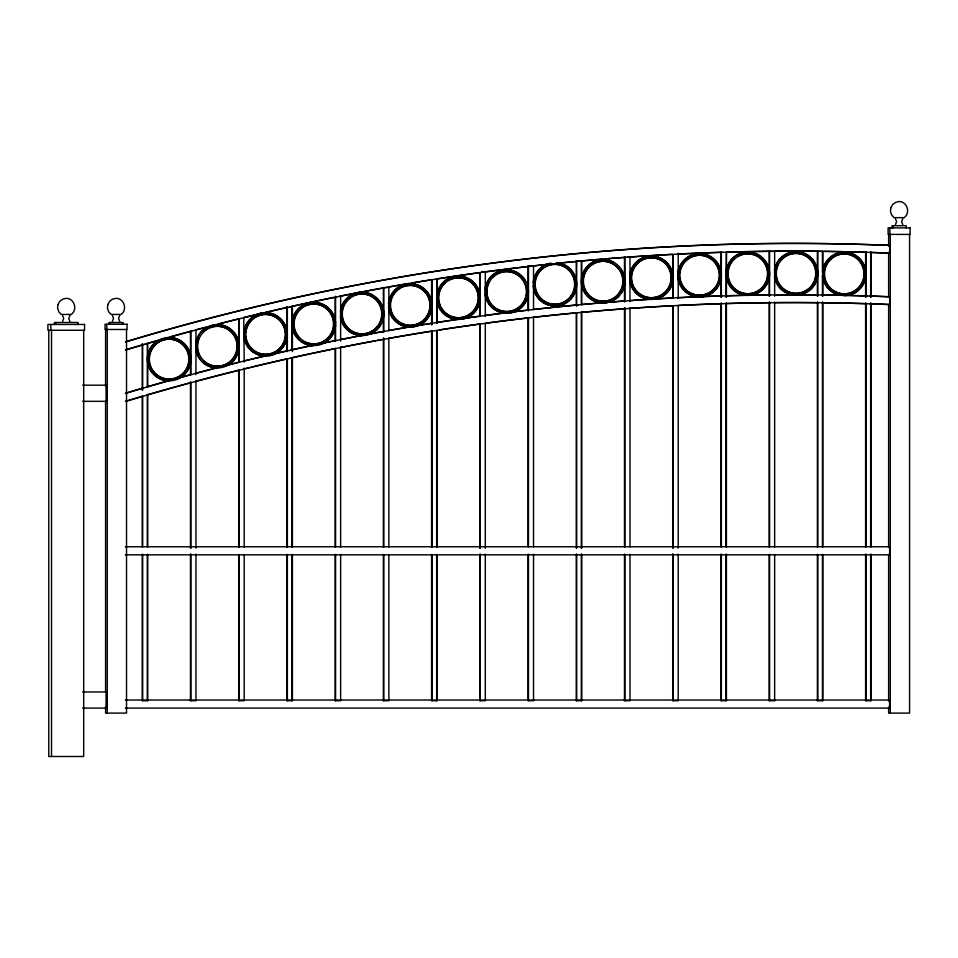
<?xml version="1.0" encoding="UTF-8"?>
<svg xmlns="http://www.w3.org/2000/svg" width="958" height="958" viewBox="0 0 958 958"><rect width="100%" height="100%" fill="white"/><g stroke="black" fill="none" stroke-linecap="round" stroke-linejoin="round"><path stroke-width="1.44" d="M126.049 349.921A2327.533 2319.031 -90 0 1 889.599 253.128L889.802 245.368L889.12 245.368A2334.933 2326.407 90 0 0 126.049 341.623M126.049 401.33A2327.533 2319.031 -90 0 1 889.599 304.524L889.802 296.776L889.12 296.776A2334.933 2326.407 90 0 0 870.056 296.07M62.533 321.517L63.719 318.475L62.533 315.433M69.922 315.433L68.736 318.475L69.922 321.517M112.361 321.517L113.547 318.475L112.361 315.433M119.75 315.433L118.564 318.475L119.75 321.517M895.407 224.711L896.592 221.669L895.407 218.628M902.795 218.628L901.622 221.669L902.795 224.711M889.599 253.128L888.904 253.128A2327.533 2319.031 -90 0 0 869.888 252.421M627.454 256.876L629.981 256.876L629.981 301.71M481.515 271.617L485.311 271.617L485.311 316.475M385.068 287.448L388.864 287.448L388.864 330.714M889.599 304.524L888.904 304.524A2327.533 2319.031 -90 0 0 869.888 303.818M289.879 306.788L292.418 306.788L292.418 351.55M243.751 317.337L244.194 362.088M145.209 343.718L147.736 343.718L147.736 387.044M82.639 385.188L106.757 385.188L106.757 401.33L82.639 401.33M125.247 546.755L889.599 546.755L889.599 554.826L125.247 554.826M82.639 691.963L106.757 691.963L106.757 708.094L82.639 708.094M125.247 700.023L889.599 700.023L889.599 708.094L125.247 708.094M909.573 234.411L909.573 713.099L888.629 713.099L888.629 707.112M906.172 227.884L906.172 225.705L892.042 225.705L892.042 227.884M893.155 225.705L893.155 227.884M890.281 234.411L890.281 713.099M889.85 227.884L889.85 234.411M888.629 234.411L888.629 246.374M888.629 252.361L888.629 297.231M888.629 304.716L888.629 547.054M888.629 554.526L888.629 701.124M871.097 252.265L871.097 297.112M871.097 303.099L871.097 546.755M871.097 554.239L871.097 700.729L865.601 700.729L865.601 554.239M870.666 252.265L870.666 297.112M870.666 303.099L870.666 546.755M870.666 554.239L870.666 700.729M866.044 252.265L866.044 297.112M866.044 303.099L866.044 546.755M866.044 554.239L866.044 700.729M865.601 252.265L865.601 297.112M865.601 303.099L865.601 546.755M822.874 296.154L822.874 251.367L817.378 251.367L817.378 296.154M822.874 302.129L822.874 546.958M822.874 554.431L822.874 700.729L817.378 700.729L817.378 554.431M822.443 251.367L822.443 272.264M822.443 275.257L822.443 296.154M822.443 302.129L822.443 546.958M822.443 554.431L822.443 700.729M817.809 251.367L817.809 296.154M817.809 302.129L817.809 546.958M817.809 554.431L817.809 700.729M817.378 302.129L817.378 546.958M774.651 296.178L774.651 251.391L769.154 251.391L769.154 272.3M774.651 302.153L774.651 546.97M774.651 554.442L774.651 700.729L769.154 700.729L769.154 554.442M769.585 251.391L769.585 296.178M769.585 302.153L769.585 546.97M769.585 554.442L769.585 700.729M769.154 276.766L769.154 296.178M769.154 302.153L769.154 546.97M726.427 297.16L726.427 252.325L725.996 297.16M726.427 303.147L726.427 546.779M726.427 554.251L726.427 700.729L720.931 700.729L720.931 554.251M725.996 303.147L725.996 546.779M725.996 554.251L725.996 700.729M721.362 252.325L721.362 297.16M721.362 303.147L721.362 546.779M721.362 554.251L721.362 700.729M720.931 252.325L720.931 297.16M720.931 303.147L720.931 546.779M678.204 253.247L678.204 298.142M678.204 305.626L678.204 548.072M678.204 554.059L678.204 700.729L672.708 700.729L672.708 554.059M673.139 254.744L673.139 298.142M673.139 305.626L673.139 548.072M673.139 554.059L673.139 700.729M672.708 254.744L672.708 298.142M672.708 305.626L672.708 548.072M629.981 307.686L629.981 546.802M629.981 554.275L629.981 700.729L624.484 700.729L624.484 554.275M624.915 256.876L624.915 301.71M624.915 307.686L624.915 546.802M624.915 554.275L624.915 700.729M624.484 256.876L624.484 279.293M624.484 283.772L624.484 301.71M624.484 307.686L624.484 546.802M581.757 304.428L581.757 261.067L576.261 261.067L576.261 283.496M581.757 311.913L581.757 548.192M581.757 554.179L581.757 700.729L576.261 700.729L576.261 554.179M581.326 261.067L581.326 304.428M581.326 311.913L581.326 548.192M581.326 554.179L581.326 700.729M576.692 261.067L576.692 305.925M576.692 313.41L576.692 548.192M576.692 554.179L576.692 700.729M576.261 286.49L576.261 305.925M576.261 313.41L576.261 548.192M533.534 309.242L533.534 265.905L528.038 265.905L528.038 310.727M533.534 316.715L533.534 546.826M533.534 554.299L533.534 700.729L528.038 700.729L528.038 554.299M528.469 265.905L528.469 310.727M528.469 318.2L528.469 546.826M528.469 554.299L528.469 700.729M528.038 318.2L528.038 546.826M485.311 323.948L485.311 548.227M485.311 554.203L485.311 700.729L479.814 700.729L479.814 554.203M480.245 273.114L480.245 316.475M480.245 323.948L480.245 548.227M480.245 554.203L480.245 700.729M479.814 273.114L479.814 295.543M479.814 300.022L479.814 316.475M479.814 323.948L479.814 548.227M437.087 323.265L437.087 278.503L436.656 323.265M437.087 330.726L437.087 547.054M437.087 554.514L437.087 700.729L431.591 700.729L431.591 554.514M436.656 330.726L436.656 547.054M436.656 554.514L436.656 700.729M432.022 279.999L432.022 324.75M432.022 330.726L432.022 547.054M432.022 554.514L432.022 700.729M431.591 279.999L431.591 324.75M431.591 330.726L431.591 547.054M388.864 338.174L388.864 547.054M388.864 554.514L388.864 700.729L383.368 700.729L383.368 554.514M383.799 287.448L383.799 332.198M383.799 338.174L383.799 547.054M383.799 554.514L383.799 700.729M383.368 287.448L383.368 332.198M383.368 338.174L383.368 547.054M340.641 296.238L340.641 341.012M340.641 346.988L340.641 546.994M340.641 554.454L340.641 700.729L335.144 700.729L335.144 554.454M335.575 296.238L335.575 341.012M335.575 348.473L335.575 546.994M335.575 554.454L335.575 700.729M335.144 297.722L335.144 321.613M335.144 326.091L335.144 341.012M335.144 348.473L335.144 546.994M292.418 357.526L292.418 547.03M292.418 554.49L292.418 700.729L286.909 700.729L286.909 554.49M291.974 306.788L291.974 350.065M291.974 357.526L291.974 547.03M291.974 554.49L291.974 700.729M287.352 306.788L287.352 351.55M287.352 359.011L287.352 547.03M287.352 554.49L287.352 700.729M286.909 306.788L286.909 351.55M286.909 359.011L286.909 547.03M244.194 368.064L244.194 547.078M244.194 554.538L244.194 700.729L238.686 700.729L238.686 554.538M239.129 318.834L239.129 362.088M239.129 369.549L239.129 547.078M239.129 554.538L239.129 700.729M238.686 318.834L238.686 362.088M238.686 369.549L238.686 547.078M195.959 329.648L195.959 374.542M195.959 380.53L195.959 548.108M195.959 554.095L195.959 700.729L190.462 700.729L190.462 554.095M190.905 331.145L190.905 374.542M190.905 382.026L190.905 548.108M190.905 554.095L190.905 700.729M190.462 331.145L190.462 356.58M190.462 361.07L190.462 374.542M190.462 382.026L190.462 548.108M147.736 394.504L147.736 546.874M147.736 554.347L147.736 700.729L142.239 700.729L142.239 554.347M147.304 343.718L147.304 387.044M147.304 394.504L147.304 546.874M147.304 554.347L147.304 700.729M142.682 343.718L142.682 390.026M142.682 396.001L142.682 546.874M142.682 554.347L142.682 700.729M142.239 343.718L142.239 390.026M142.239 396.001L142.239 546.874M126.528 329.48L126.528 713.099L105.584 713.099L105.584 707.124M123.127 324.247L123.127 322.511L108.984 322.511L108.984 324.247M110.11 322.511L110.11 324.247M107.236 329.48L107.236 713.099M106.793 324.247L106.793 329.48M106.063 385.188L106.063 401.33M106.063 691.963L106.063 708.094M105.584 329.48L105.584 386.206M105.584 401.127L105.584 692.203M83.681 330.259L83.681 756.497L48.774 756.497L48.774 330.259M78.005 324.451L78.005 322.511L54.45 322.511L54.45 324.451M56.306 322.511L56.306 324.451M51.528 330.259L51.528 756.497M50.798 324.451L50.798 330.259M125.33 342.054A2334.933 2326.407 -90 0 1 889.802 245.38M824.503 251.367A2327.533 2319.031 -90 0 1 866.954 252.325M125.354 349.921A2327.533 2319.031 -90 0 1 142.203 344.904M146.418 343.671A2327.533 2319.031 -90 0 1 157.675 340.413M170.368 336.821A2327.533 2319.031 -90 0 1 191.552 331.001M195.791 329.863A2327.533 2319.031 -90 0 1 205.695 327.229M209.946 326.115A2327.533 2319.031 -90 0 1 215.622 324.642M218.46 323.912A2327.533 2319.031 -90 0 1 238.338 318.894M244.027 317.493A2327.533 2319.031 -90 0 1 262.54 313.038M265.39 312.368A2327.533 2319.031 -90 0 1 286.801 307.446M291.088 306.488A2327.533 2319.031 -90 0 1 334.067 297.339M339.815 296.178A2327.533 2319.031 -90 0 1 361.37 291.974M364.256 291.424A2327.533 2319.031 -90 0 1 382.972 287.963M388.732 286.933A2327.533 2319.031 -90 0 1 408.934 283.424M411.832 282.933A2327.533 2319.031 -90 0 1 432.07 279.64M436.405 278.958A2327.533 2319.031 -90 0 1 479.874 272.575M485.682 271.785A2327.533 2319.031 -90 0 1 501.645 269.689M503.106 269.509A2327.533 2319.031 -90 0 1 527.822 266.516M533.642 265.845A2327.533 2319.031 -90 0 1 548.192 264.24M558.394 263.175A2327.533 2319.031 -90 0 1 577.339 261.318M581.71 260.911A2327.533 2319.031 -90 0 1 602.127 259.115M605.049 258.876A2327.533 2319.031 -90 0 1 625.49 257.295M631.334 256.876A2327.533 2319.031 -90 0 1 672.265 254.361M678.108 254.05A2327.533 2319.031 -90 0 1 722.009 252.277M726.392 252.146A2327.533 2319.031 -90 0 1 770.316 251.283M774.711 251.236A2327.533 2319.031 -90 0 1 817.174 251.283M126.049 393.031A2334.933 2326.407 90 0 1 142.922 388.026M147.149 386.793A2334.933 2326.407 90 0 1 169.734 380.362M181.038 377.224A2334.933 2326.407 90 0 1 190.965 374.53M195.216 373.392A2334.933 2326.407 90 0 1 216.544 367.8M227.932 364.902A2334.933 2326.407 90 0 1 239.344 362.064M243.631 361.01A2334.933 2326.407 90 0 1 266.492 355.55M269.354 354.891A2334.933 2326.407 90 0 1 286.55 350.963M290.849 350.005A2334.933 2326.407 90 0 1 313.829 345.024M321.026 343.515A2334.933 2326.407 90 0 1 335.42 340.557M341.18 339.407A2334.933 2326.407 90 0 1 361.382 335.48M368.591 334.126A2334.933 2326.407 90 0 1 383.044 331.468M388.84 330.438A2334.933 2326.407 90 0 1 410.551 326.69M413.461 326.211A2334.933 2326.407 90 0 1 432.309 323.157M438.117 322.247A2334.933 2326.407 90 0 1 458.463 319.182M461.361 318.751A2334.933 2326.407 90 0 1 480.281 316.092M484.652 315.505A2334.933 2326.407 90 0 1 505.046 312.847M510.877 312.128A2334.933 2326.407 90 0 1 528.385 310.045M532.768 309.542A2334.933 2326.407 90 0 1 578.081 304.86M581.003 304.584A2334.933 2326.407 90 0 1 601.492 302.788M604.426 302.548A2334.933 2326.407 90 0 1 624.927 300.968M630.795 300.537A2334.933 2326.407 90 0 1 673.318 297.938M677.725 297.71A2334.933 2326.407 90 0 1 698.274 296.776M701.208 296.657A2334.933 2326.407 90 0 1 721.769 295.926M726.176 295.794A2334.933 2326.407 90 0 1 745.264 295.315M751.144 295.208A2334.933 2326.407 90 0 1 770.244 294.932M774.651 294.884A2334.933 2326.407 90 0 1 795.212 294.813M798.158 294.813A2334.933 2326.407 90 0 1 817.258 294.932M824.599 295.016A2334.933 2326.407 90 0 1 842.202 295.315M845.136 295.387A2334.933 2326.407 90 0 1 867.134 295.974M125.33 393.451A2334.933 2326.407 -90 0 1 889.802 296.776M824.503 302.764A2327.533 2319.031 -90 0 1 866.954 303.722M125.354 401.33A2327.533 2319.031 -90 0 1 142.203 396.313M146.418 395.067A2327.533 2319.031 -90 0 1 190.127 382.781M195.791 381.26A2327.533 2319.031 -90 0 1 238.338 370.291M244.027 368.902A2327.533 2319.031 -90 0 1 249.727 367.513M251.152 367.165A2327.533 2319.031 -90 0 1 286.801 358.855M291.088 357.897A2327.533 2319.031 -90 0 1 335.504 348.449M339.815 347.586A2327.533 2319.031 -90 0 1 375.764 340.677M377.212 340.413A2327.533 2319.031 -90 0 1 381.535 339.623M388.732 338.33A2327.533 2319.031 -90 0 1 432.07 331.037M439.303 329.911A2327.533 2319.031 -90 0 1 479.874 323.984M485.682 323.193A2327.533 2319.031 -90 0 1 527.822 317.912M533.642 317.254A2327.533 2319.031 -90 0 1 577.339 312.715M581.71 312.308A2327.533 2319.031 -90 0 1 625.49 308.692M631.334 308.272A2327.533 2319.031 -90 0 1 672.265 305.758M678.108 305.458A2327.533 2319.031 -90 0 1 722.009 303.674M726.392 303.542A2327.533 2319.031 -90 0 1 770.316 302.68M774.711 302.644A2327.533 2319.031 -90 0 1 817.174 302.68M652.506 256.133A21.651 21.579 -90 0 1 661.93 258.983M664.229 260.528A21.651 21.579 -90 0 1 669.822 266.911M670.468 268.12A21.651 21.579 -90 0 1 655.32 298.992M651.141 299.399A21.651 21.579 -90 0 1 629.741 280.514M629.741 274.97A21.651 21.579 -90 0 1 651.141 256.085M633.897 267.749A19.986 19.914 -90 0 1 663.942 262.432A19.986 19.914 -90 0 1 663.942 293.052A19.986 19.914 -90 0 1 633.897 287.735M633.214 286.454A19.986 19.914 -90 0 1 633.214 269.03M556.466 262.708A21.651 21.579 -90 0 1 574.034 294.729A21.651 21.579 -90 0 1 537.701 297.124A21.651 21.579 -90 0 1 550.922 263.079M558.873 263.079A21.651 21.579 -90 0 1 576.225 282.945M576.225 285.7A21.651 21.579 -90 0 1 554.694 305.985A21.651 21.579 -90 0 1 533.151 285.7M533.151 282.945A21.651 21.579 -90 0 1 543.904 265.57M545.114 264.923A21.651 21.579 -90 0 1 547.725 263.833M534.827 282.873A19.986 19.914 -90 0 1 565.064 267.258A19.986 19.914 -90 0 1 565.064 301.387A19.986 19.914 -90 0 1 534.827 285.771M748.952 252.146A21.651 21.579 -90 0 1 768.987 270.97M768.987 276.527A21.651 21.579 -90 0 1 750.354 295.232M746.222 295.363A21.651 21.579 -90 0 1 726.056 275.126M726.008 273.748A21.651 21.579 -90 0 1 746.222 252.146M737.624 256.445A19.986 19.914 -90 0 1 767.442 272.264A19.986 19.914 -90 0 1 740.295 292.358A19.986 19.914 -90 0 1 734.056 259.091M677.833 273.868A21.651 21.579 -90 0 1 699.364 253.583A21.651 21.579 -90 0 1 720.895 273.868M720.895 276.611A21.651 21.579 -90 0 1 719.781 282.227M718.045 286.071A21.651 21.579 -90 0 1 700.729 296.848M699.364 296.896A21.651 21.579 -90 0 1 677.833 276.611M679.497 273.784A19.986 19.914 -90 0 1 703.292 255.642A19.986 19.914 -90 0 1 718.237 281.616A19.986 19.914 -90 0 1 690.682 293.232M689.401 292.549A19.986 19.914 -90 0 1 679.497 276.694M822.503 272.503A21.651 21.579 -90 0 1 844.034 252.229A21.651 21.579 -90 0 1 865.565 272.503M865.565 275.257A21.651 21.579 -90 0 1 844.034 295.543M841.268 295.363A21.651 21.579 -90 0 1 822.503 275.257M824.179 272.431A19.986 19.914 -90 0 1 845.004 253.918A19.986 19.914 -90 0 1 863.936 274.371A19.986 19.914 -90 0 1 844.034 293.867M842.585 293.819A19.986 19.914 -90 0 1 824.179 275.329M774.411 270.599A21.651 21.579 -90 0 1 814.492 262.552M815.138 263.761A21.651 21.579 -90 0 1 815.138 282.993M814.492 284.203A21.651 21.579 -90 0 1 807.762 291.4M806.6 292.13A21.651 21.579 -90 0 1 797.176 294.992M794.445 294.992A21.651 21.579 -90 0 1 774.411 276.155M781.201 259.798A19.986 19.914 -90 0 1 810.731 260.145A19.986 19.914 -90 0 1 807.438 289.603A19.986 19.914 -90 0 1 778.567 283.364M777.285 280.718A19.986 19.914 -90 0 1 777.884 264.659M411.389 283.76A21.651 21.579 -90 0 1 431.555 303.997M431.555 306.752A21.651 21.579 -90 0 1 412.79 326.846M410.012 327.025A21.651 21.579 -90 0 1 388.481 306.752M388.481 303.997A21.651 21.579 -90 0 1 410.012 283.712M401.342 287.388A19.986 19.914 -90 0 1 428.885 298.992A19.986 19.914 -90 0 1 413.952 324.966A19.986 19.914 -90 0 1 390.157 306.823M390.157 303.925A19.986 19.914 -90 0 1 400.061 288.059M313.984 345.622A21.651 21.579 -90 0 1 295.076 313.541A21.651 21.579 -90 0 1 332.198 312.356A21.651 21.579 -90 0 1 315.35 345.587M313.565 345.622A21.651 21.579 -90 0 1 292.01 324.894A21.651 21.579 -90 0 1 311.721 302.393A21.651 21.579 -90 0 1 334.965 321.193M334.965 326.75A21.651 21.579 -90 0 1 324.355 342.724M296.321 313.973A19.986 19.914 -90 0 1 323.529 306.668A19.986 19.914 -90 0 1 330.809 333.959A19.986 19.914 -90 0 1 303.614 341.276M300.034 338.629A19.986 19.914 -90 0 1 295.651 315.266M363.166 292.298A21.651 21.579 -90 0 1 372.578 295.16M375.991 297.615A21.651 21.579 -90 0 1 380.482 303.087M381.128 304.297A21.651 21.579 -90 0 1 382.637 319.517M380.482 324.738A21.651 21.579 -90 0 1 368.758 334.414M361.789 335.575A21.651 21.579 -90 0 1 340.389 316.691M340.389 311.134A21.651 21.579 -90 0 1 360.424 292.298M344.545 303.925A19.986 19.914 -90 0 1 374.59 298.609A19.986 19.914 -90 0 1 374.59 329.229A19.986 19.914 -90 0 1 344.545 323.912M343.874 322.618A19.986 19.914 -90 0 1 343.874 305.207M170.261 337.539A21.651 21.579 -90 0 1 190.295 356.376M190.295 361.932A21.651 21.579 -90 0 1 180.846 377.177M168.895 380.805A21.651 21.579 -90 0 1 156.944 341.12M158.944 341.838A19.986 19.914 -90 0 1 186.139 349.155A19.986 19.914 -90 0 1 178.859 376.458A19.986 19.914 -90 0 1 151.651 369.141M150.969 367.86A19.986 19.914 -90 0 1 156.513 343.503M459.612 276.155A21.651 21.579 -90 0 1 479.635 294.992M479.635 300.549A21.651 21.579 -90 0 1 461.014 319.242M458.247 319.421A21.651 21.579 -90 0 1 436.668 297.77A21.651 21.579 -90 0 1 458.247 276.108M448.284 280.454A19.986 19.914 -90 0 1 475.491 287.771A19.986 19.914 -90 0 1 468.199 315.074A19.986 19.914 -90 0 1 440.991 307.757M440.321 306.476A19.986 19.914 -90 0 1 444.716 283.101M265.342 312.727A21.651 21.579 -90 0 1 286.873 333.001M286.873 335.755A21.651 21.579 -90 0 1 276.132 353.131M274.922 353.777A21.651 21.579 -90 0 1 269.521 355.622M265.342 356.029A21.651 21.579 -90 0 1 243.811 335.755M243.811 333.001A21.651 21.579 -90 0 1 262.576 312.907M245.488 332.929A19.986 19.914 -90 0 1 275.712 317.314A19.986 19.914 -90 0 1 275.712 351.442A19.986 19.914 -90 0 1 245.488 335.827M506.878 313.218A21.651 21.579 -90 0 1 487.969 281.137A21.651 21.579 -90 0 1 525.092 279.952A21.651 21.579 -90 0 1 508.243 313.17M485.071 288.789A21.651 21.579 -90 0 1 525.152 280.73M527.307 285.951A21.651 21.579 -90 0 1 525.798 301.183M525.152 302.393A21.651 21.579 -90 0 1 519.559 308.775M517.248 310.32A21.651 21.579 -90 0 1 510.65 312.811M505.094 313.17A21.651 21.579 -90 0 1 485.071 294.334M492.939 276.898A19.986 19.914 -90 0 1 520.721 277.604A19.986 19.914 -90 0 1 520.721 305.506A19.986 19.914 -90 0 1 492.939 306.225M490.867 303.985A19.986 19.914 -90 0 1 489.215 301.554M488.544 300.273A19.986 19.914 -90 0 1 488.544 282.849M605.684 259.774A21.651 21.579 -90 0 1 613.707 262.492M621.598 270.419A21.651 21.579 -90 0 1 624.448 279.88M624.317 284.023A21.651 21.579 -90 0 1 621.598 292.082M619.155 295.507A21.651 21.579 -90 0 1 605.684 302.728M601.54 302.86A21.651 21.579 -90 0 1 581.338 281.245A21.651 21.579 -90 0 1 601.54 259.642M218.484 324.654A21.651 21.579 -90 0 1 235.812 335.432M236.458 336.641A21.651 21.579 -90 0 1 236.458 355.873M235.812 357.094A21.651 21.579 -90 0 1 231.321 362.567M215.754 367.872A21.651 21.579 -90 0 1 195.719 349.035M195.719 343.479A21.651 21.579 -90 0 1 206.329 327.504M203.587 331.6A19.986 19.914 -90 0 1 231.381 332.306A19.986 19.914 -90 0 1 231.381 360.208A19.986 19.914 -90 0 1 203.587 360.926M199.204 354.975A19.986 19.914 -90 0 1 199.204 337.551M57.959 304.572L57.612 308.225L58.761 311.709L61.204 314.44L71.251 314.44C77.897 309.769 74.365 298.357 66.222 298.309L62.665 299.159L59.743 301.363L57.959 304.572M107.787 304.572L107.44 308.225L108.589 311.709L111.032 314.44L121.079 314.44C127.737 309.769 124.205 298.357 116.062 298.309L112.493 299.159L109.583 301.363L107.787 304.572M890.844 207.766L890.485 211.419L891.635 214.915L894.077 217.646L904.124 217.646C910.783 212.975 907.25 201.563 899.107 201.503L895.55 202.354L892.628 204.569L890.844 207.766M910.1 227.884L888.114 227.884L888.114 234.411L910.1 234.411L910.1 227.884M127.055 324.247L105.057 324.247L105.057 329.48L127.055 329.48L127.055 324.247M84.555 324.451L47.9 324.451L47.9 330.259L84.555 330.259L84.555 324.451M670.241 288.574A21.651 21.579 -90 0 0 651.548 256.085A21.651 21.579 -90 0 0 632.867 288.574A21.651 21.579 -90 0 0 670.241 288.574M668.792 287.735A19.986 19.914 -90 0 0 651.548 257.762A19.986 19.914 -90 0 0 634.304 287.735A19.986 19.914 -90 0 0 668.792 287.735M565.064 301.638A19.986 19.914 -90 0 0 565.064 267.019A19.986 19.914 -90 0 0 535.187 284.322A19.986 19.914 -90 0 0 565.064 301.638M766.687 284.586A21.651 21.579 -90 0 0 747.994 252.098A21.651 21.579 -90 0 0 729.313 284.586A21.651 21.579 -90 0 0 766.687 284.586M765.25 283.748A19.986 19.914 -90 0 0 747.994 253.762A19.986 19.914 -90 0 0 730.75 283.748A19.986 19.914 -90 0 0 765.25 283.748M710.561 293.998A21.651 21.579 -90 0 0 710.561 256.481A21.651 21.579 -90 0 0 678.204 275.233A21.651 21.579 -90 0 0 710.561 293.998M717.015 285.233A19.986 19.914 -90 0 0 699.771 255.259A19.986 19.914 -90 0 0 682.527 285.233A19.986 19.914 -90 0 0 717.015 285.233M855.231 292.633A21.651 21.579 -90 0 0 855.231 255.127A21.651 21.579 -90 0 0 822.874 273.88A21.651 21.579 -90 0 0 855.231 292.633M854.404 291.196A19.986 19.914 -90 0 0 854.404 256.576A19.986 19.914 -90 0 0 824.539 273.88A19.986 19.914 -90 0 0 854.404 291.196M814.911 284.203A21.651 21.579 -90 0 0 796.218 251.714A21.651 21.579 -90 0 0 777.537 284.203A21.651 21.579 -90 0 0 814.911 284.203M813.474 283.364A19.986 19.914 -90 0 0 796.218 253.391A19.986 19.914 -90 0 0 778.974 283.364A19.986 19.914 -90 0 0 813.474 283.364M421.221 324.127A21.651 21.579 -90 0 0 421.221 286.622A21.651 21.579 -90 0 0 388.852 305.374A21.651 21.579 -90 0 0 421.221 324.127M420.382 322.678A19.986 19.914 -90 0 0 420.382 288.059A19.986 19.914 -90 0 0 390.517 305.374A19.986 19.914 -90 0 0 420.382 322.678M323.936 341.276A19.986 19.914 -90 0 0 323.936 306.668A19.986 19.914 -90 0 0 294.07 323.972A19.986 19.914 -90 0 0 323.936 341.276M372.997 332.666A21.651 21.579 -90 0 0 372.997 295.16A21.651 21.579 -90 0 0 340.629 313.913A21.651 21.579 -90 0 0 372.997 332.666M372.159 331.229A19.986 19.914 -90 0 0 372.159 296.609A19.986 19.914 -90 0 0 342.293 313.913A19.986 19.914 -90 0 0 372.159 331.229M180.104 377.907A21.651 21.579 -90 0 0 180.104 340.389A21.651 21.579 -90 0 0 147.736 359.154A21.651 21.579 -90 0 0 180.104 377.907M179.266 376.458A19.986 19.914 -90 0 0 179.266 341.838A19.986 19.914 -90 0 0 149.4 359.154A19.986 19.914 -90 0 0 179.266 376.458M469.444 316.523A21.651 21.579 -90 0 0 469.444 279.017A21.651 21.579 -90 0 0 437.076 297.77A21.651 21.579 -90 0 0 469.444 316.523M468.606 315.074A19.986 19.914 -90 0 0 468.606 280.454A19.986 19.914 -90 0 0 438.74 297.77A19.986 19.914 -90 0 0 468.606 315.074M284.442 345.203A21.651 21.579 -90 0 0 265.761 312.727A21.651 21.579 -90 0 0 247.068 345.203A21.651 21.579 -90 0 0 284.442 345.203M275.712 351.682A19.986 19.914 -90 0 0 275.712 317.074A19.986 19.914 -90 0 0 245.847 334.378A19.986 19.914 -90 0 0 275.712 351.682M516.841 308.871A19.986 19.914 -90 0 0 516.841 274.251A19.986 19.914 -90 0 0 486.963 291.555A19.986 19.914 -90 0 0 516.841 308.871M622.017 292.082A21.651 21.579 -90 0 0 603.324 259.594A21.651 21.579 -90 0 0 584.643 292.082A21.651 21.579 -90 0 0 622.017 292.082M613.288 298.561A19.986 19.914 -90 0 0 613.288 263.941A19.986 19.914 -90 0 0 583.41 281.245A19.986 19.914 -90 0 0 613.288 298.561M620.161 291.244A19.986 19.914 -90 0 0 602.917 261.259A19.986 19.914 -90 0 0 585.673 291.244A19.986 19.914 -90 0 0 620.161 291.244M228.327 365.022A21.651 21.579 -90 0 0 228.327 327.504A21.651 21.579 -90 0 0 195.959 346.257A21.651 21.579 -90 0 0 228.327 365.022M227.489 363.573A19.986 19.914 -90 0 0 227.489 328.953A19.986 19.914 -90 0 0 197.623 346.257A19.986 19.914 -90 0 0 227.489 363.573"/></g></svg>
